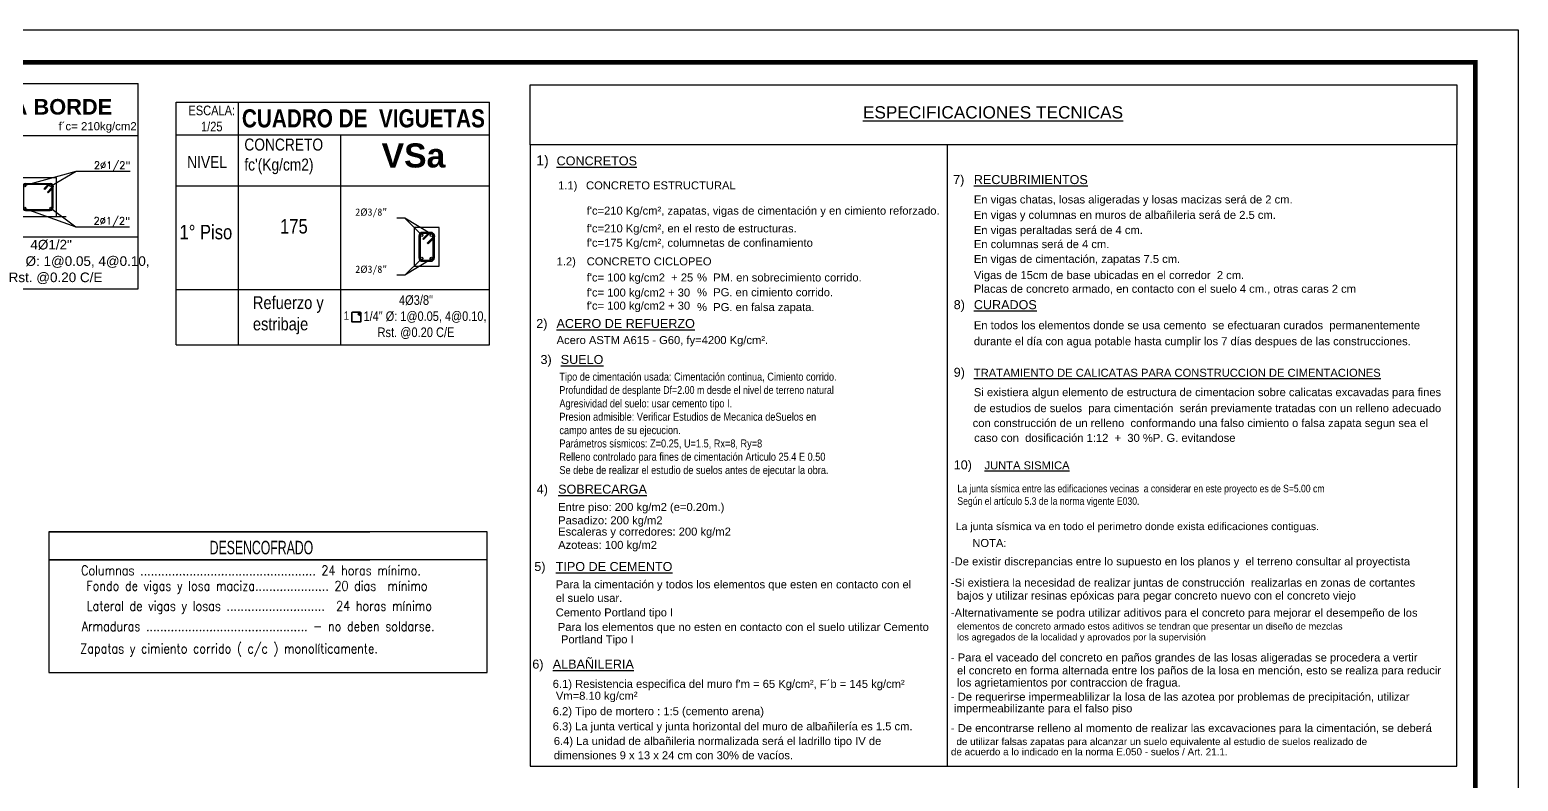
# Model space of a CAD drawing. Header units: millimetres. Extents: x 0 to 86.9, y -0.5 to 29.7.
# Drawn here: x 26.57 to 42, y 21.91 to 29.7 of the extents above; entities that cross this region are included whole.
import ezdxf
from ezdxf.enums import TextEntityAlignment as Align

# ---------------------------------------------------------------- set-up
doc = ezdxf.new("R2010")
doc.units = ezdxf.units.MM
for name, color, linetype in [('.D1 cotas', 1, 'Continuous'), ('.D1 Texto', 7, 'Continuous'), ('.N1 Acero Estribo', 254, 'Continuous'), ('.N1 Acero Long02 0.3mm', 1, 'Continuous'), ('.N1 Cimiento Corrido', 253, 'Continuous'), ('.N1 Cuadros', 253, 'Continuous'), ('.N2 Viga Detalle', 6, 'Continuous'), ('CEM_02', 2, 'Continuous'), ('CEM_TEXTOS 1', 3, 'Continuous'), ('CEM_TEXTOS 3', 6, 'Continuous'), ('MEMBR', 250, 'Continuous')]:
    doc.layers.add(name, color=color, linetype=linetype)
doc.styles.add('Anot 1.5mm simplex', font='simplex')
doc.styles.add('Anot 2mm', font='arial', dxfattribs={"width": 0.82})
doc.styles.add('Anot 3mm', font='arial', dxfattribs={"width": 0.82})
doc.styles.add('Anot 5mm', font='arialbd')
doc.styles.add('arialblak', font='arialblak')
doc.styles.add('BIL', font='arial', dxfattribs={"width": 0.82})
doc.styles.add('LETRAS', font='arial')
doc.styles.add('llamada 50', font='romans', dxfattribs={"width": 0.85})
doc.styles.get("Standard").update_dxf_attribs({"font": 'SimKai'})

# ---------------------------------------------------------------- blocks, each defined once
blk = doc.blocks.new('PLT_ET')
for p, q in [((2922.446, 1599.947), (2922.446, 1600.569)), ((2922.446, 1600.569), (2932.055, 1600.569)), ((2932.055, 1600.569), (2932.055, 1599.947))]:
    blk.add_line(p, q)
for points in [[(2922.446, 1593.504), (2932.055, 1593.504), (2932.055, 1599.947), (2922.446, 1599.947)], [(2926.769, 1593.504), (2932.055, 1593.504), (2932.055, 1599.947), (2926.769, 1599.947)]]:
    blk.add_lwpolyline(points, close=True)
at = {"style": 'arialblak'}
blk.add_text('%%UESPECIFICACIONES TECNICAS', height=0.12771, dxfattribs=at).set_placement((2927.245, 1600.285), align=Align.MIDDLE_CENTER)
for s, height, style, p in [('1) ', 0.1037, 'arialblak', (2922.51, 1599.735)), ('%%UCONCRETOS', 0.09334, 'arialblak', (2922.721, 1599.735)), ('1.1) ', 0.083, 'arialblak', (2922.736, 1599.486)), ('CONCRETO ESTRUCTURAL', 0.08297, 'arialblak', (2923.026, 1599.486)), ('7) ', 0.0933, 'arialblak', (2926.832, 1599.541)), ('%%URECUBRIMIENTOS', 0.09334, 'arialblak', (2927.047, 1599.541)), ('En vigas chatas, losas aligeradas y losas macizas será de 2 cm.', 0.08297, 'BIL', (2927.047, 1599.34)), ("f'c=210 Kg/cm², zapatas, vigas de cimentación y en cimiento reforzado.", 0.08297, 'BIL', (2923.033, 1599.224)), ('En vigas y columnas en muros de albañileria será de 2.5 cm.', 0.08297, 'BIL', (2927.047, 1599.18)), ("f'c=210 Kg/cm², en el resto de estructuras.", 0.08297, 'BIL', (2923.033, 1599.04)), ('En vigas peraltadas será de 4 cm.', 0.08297, 'BIL', (2927.047, 1599.023)), ("f'c=175 Kg/cm², columnetas de confinamiento", 0.08297, 'BIL', (2923.033, 1598.891)), ('En columnas será de 4 cm.', 0.08297, 'BIL', (2927.047, 1598.877)), ('1.2) ', 0.083, 'arialblak', (2922.721, 1598.698)), ('CONCRETO CICLOPEO', 0.08297, 'arialblak', (2923.033, 1598.698)), ('En vigas de cimentación, zapatas 7.5 cm.', 0.08297, 'BIL', (2927.047, 1598.723)), ("f'c= 100 kg/cm2  + 25 ", 0.08297, 'BIL', (2923.033, 1598.531)), ('%  PM. en sobrecimiento corrido.', 0.08297, 'BIL', (2924.177, 1598.531)), ('Vigas de 15cm de base ubicadas en el corredor  2 cm.', 0.08297, 'BIL', (2927.047, 1598.556)), ("f'c= 100 kg/cm2 + 30 ", 0.08297, 'BIL', (2923.033, 1598.375)), ('%  PG. en cimiento corrido.', 0.08297, 'BIL', (2924.177, 1598.378)), ('Placas de concreto armado, en contacto con el suelo 4 cm., otras caras 2 cm', 0.08297, 'BIL', (2927.047, 1598.414)), ("f'c= 100 kg/cm2 + 30 ", 0.08297, 'BIL', (2923.033, 1598.239)), ('%  PG. en falsa zapata.', 0.08297, 'BIL', (2924.177, 1598.224)), ('8) ', 0.0933, 'arialblak', (2926.838, 1598.244)), ('%%UCURADOS', 0.0933, 'arialblak', (2927.047, 1598.244)), ('2) ', 0.0933, 'arialblak', (2922.51, 1598.049)), ('%%UACERO DE REFUERZO', 0.09334, 'arialblak', (2922.72, 1598.049)), ('En todos los elementos donde se usa cemento  se efectuaran curados  permanentemente               ', 0.08297, 'BIL', (2927.047, 1598.036)), ('Acero ASTM A615 - G60, fy=4200 Kg/cm².', 0.08297, 'BIL', (2922.721, 1597.882)), ('durante el día con agua potable hasta cumplir los 7 días despues de las construcciones.', 0.08297, 'BIL', (2927.047, 1597.87)), ('3)', 0.0933, 'arialblak', (2922.554, 1597.675)), ('%%USUELO', 0.0933, 'arialblak', (2922.764, 1597.676)), ('9) ', 0.0933, 'arialblak', (2926.838, 1597.543)), ('%%UTRATAMIENTO DE CALICATAS PARA CONSTRUCCION DE CIMENTACIONES', 0.08297, 'arialblak', (2927.047, 1597.543)), ('Si existiera algun elemento de estructura de cimentacion sobre calicatas excavadas para fines ', 0.08297, 'BIL', (2927.047, 1597.342)), ('de estudios de suelos  para cimentación  serán previamente tratadas con un relleno adecuado', 0.08297, 'BIL', (2927.047, 1597.176)), (' con construcción de un relleno  conformando una falso cimiento o falsa zapata segun sea el ', 0.08297, 'BIL', (2927.002, 1597.022)), ('caso con  dosificación 1:12  +  30 %P. G. evitandose ', 0.08297, 'BIL', (2927.05, 1596.868)), ('10) ', 0.0933, 'arialblak', (2926.838, 1596.583)), ('%%UJUNTA SISMICA', 0.08297, 'arialblak', (2927.157, 1596.583)), ('4) ', 0.0933, 'arialblak', (2922.515, 1596.331)), ('%%USOBRECARGA', 0.09334, 'arialblak', (2922.737, 1596.331)), ('Entre piso: 200 kg/m2 (e=0.20m.)', 0.08297, 'BIL', (2922.737, 1596.151)), ('Pasadizo: 200 kg/m2 ', 0.08297, 'BIL', (2922.737, 1596.013)), ('Escaleras y corredores: 200 kg/m2 ', 0.08297, 'BIL', (2922.737, 1595.896)), ('La junta sísmica va en todo el perimetro donde exista edificaciones contiguas.', 0.07799, 'BIL', (2926.859, 1595.953)), ('Azoteas: 100 kg/m2 ', 0.08297, 'BIL', (2922.737, 1595.758)), ('NOTA:', 0.083, 'arialblak', (2927.031, 1595.778)), ('-De existir discrepancias entre lo supuesto en los planos y  el terreno consultar al proyectista', 0.08297, 'BIL', (2926.809, 1595.587)), ('5) ', 0.0933, 'arialblak', (2922.49, 1595.529)), ('%%UTIPO DE CEMENTO', 0.09334, 'arialblak', (2922.712, 1595.529)), ('Para la cimentación y todos los elementos que esten en contacto con el ', 0.08297, 'BIL', (2922.712, 1595.349)), ('-Si existiera la necesidad de realizar juntas de construcción  realizarlas en zonas de cortantes', 0.08297, 'BIL', (2926.809, 1595.367)), ('bajos y utilizar resinas epóxicas para pegar concreto nuevo con el concreto viejo', 0.08297, 'BIL', (2926.872, 1595.233)), ('el suelo usar.', 0.08297, 'BIL', (2922.712, 1595.208)), ('Cemento Portland tipo I', 0.08297, 'BIL', (2922.712, 1595.058)), ('-Alternativamente se podra utilizar aditivos para el concreto para mejorar el desempeño de los ', 0.08297, 'BIL', (2926.809, 1595.055)), ('Para los elementos que no esten en contacto con el suelo utilizar Cemento', 0.08297, 'BIL', (2922.734, 1594.907)), (' Portland Tipo I', 0.08297, 'BIL', (2922.734, 1594.779)), ('elementos de concreto armado estos aditivos se tendran que presentar un diseño de mezclas ', 0.06892, 'BIL', (2926.872, 1594.922)), ('los agregados de la localidad y aprovados por la supervisión', 0.06892, 'BIL', (2926.872, 1594.809)), ('6) ', 0.0933, 'arialblak', (2922.469, 1594.517)), ('%%UALBAÑILERIA', 0.09334, 'arialblak', (2922.681, 1594.517)), ('- Para el vaceado del concreto en paños grandes de las losas aligeradas se procedera a vertir ', 0.08297, 'BIL', (2926.809, 1594.591)), ("6.1) Resistencia especifica del muro f'm = 65 Kg/cm², F´b = 145 kg/cm² ", 0.08297, 'BIL', (2922.681, 1594.317)), ('el concreto en forma alternada entre los paños de la losa en mención, esto se realiza para reducir ', 0.08297, 'BIL', (2926.872, 1594.457)), ('los agrietamientos por contraccion de fragua.', 0.08297, 'BIL', (2926.872, 1594.331)), (' Vm=8.10 kg/cm²', 0.08297, 'BIL', (2922.681, 1594.194)), ('- De requerirse impermeablilizar la losa de las azotea por problemas de precipitación, utilizar', 0.08297, 'BIL', (2926.809, 1594.184)), ('6.2) Tipo de mortero : 1:5 (cemento arena)', 0.08297, 'BIL', (2922.681, 1594.034)), (' impermeabilizante para el falso piso', 0.08297, 'BIL', (2926.809, 1594.064)), ('6.3) La junta vertical y junta horizontal del muro de albañilería es 1.5 cm.', 0.08297, 'BIL', (2922.681, 1593.877)), ('- De encontrarse relleno al momento de realizar las excavaciones para la cimentación, se deberá ', 0.08297, 'BIL', (2926.809, 1593.859)), ('6.4) La unidad de albañileria normalizada será el ladrillo tipo IV de ', 0.08297, 'BIL', (2922.692, 1593.725)), ('  de utilizar falsas zapatas para alcanzar un suelo equivalente al estudio de suelos realizado de ', 0.07331, 'BIL', (2926.809, 1593.724)), ('dimensiones 9 x 13 x 24 cm con 30%%% de vacíos.', 0.08297, 'BIL', (2922.692, 1593.577)), ('de acuerdo a lo indicado en la norma E.050 - suelos / Art. 21.1.', 0.07331, 'BIL', (2926.809, 1593.618))]:
    blk.add_text(s, height=height, dxfattribs=dict(style=style)).set_placement(p)
at = {"attachment_point": 1, "style": 'BIL'}
for s, insert, char_height in [('Tipo de cimentación usada: Cimentación continua, Cimiento corrido.', (2922.75, 1597.585), 0.08297), ('Profundidad de desplante Df=2.00 m desde el nivel de terreno natural', (2922.75, 1597.446), 0.08043), ('Agresividad del suelo: usar cemento tipo I.', (2922.75, 1597.308), 0.08297), ('Presion admisible: Verificar Estudios de Mecanica deSuelos en', (2922.75, 1597.17), 0.08297), ('campo antes de su ejecucion.', (2922.75, 1597.031), 0.08297), ('Parámetros sísmicos: Z=0.25, U=1.5, Rx=8, Ry=8', (2922.75, 1596.893), 0.08297), ('Relleno controlado para fines de cimentación Articulo 25.4 E 0.50', (2922.75, 1596.755), 0.08297), ('Se debe de realizar el estudio de suelos antes de ejecutar la obra.', (2922.75, 1596.617), 0.08297)]:
    blk.add_mtext(s, dxfattribs=dict(at, insert=insert, char_height=char_height))
at = {"insert": (2926.876, 1596.423), "char_height": 0.07799, "width": 4.4459, "attachment_point": 1, "style": 'BIL'}
blk.add_mtext('La junta sísmica entre las edificaciones vecinas  a considerar en este proyecto es de S=5.00 cm{\\C2;\\P}Según el artículo 5.3 de la norma vigente E030.', dxfattribs=at)
blk = doc.blocks.new('PLT_DZDS')
at = {"layer": '.D1 cotas'}
for p, q in [((2011.5032, 498.8849, 6905.0562), (2011.5446, 498.8849, 6905.0562)), ((2011.5012, 498.5964, 6905.0562), (2011.5427, 498.5964, 6905.0562))]:
    blk.add_line(p, q, dxfattribs=at)
for points in [[(2011.2382, 498.8137), (2011.5032, 498.8849)], [(2011.3728, 498.8096), (2011.5032, 498.8849)], [(2011.5446, 498.8849), (2011.7821, 498.8849)], [(2011.2374, 498.6913), (2011.5012, 498.5964)], [(2011.3717, 498.6929), (2011.5012, 498.5964)], [(2011.5427, 498.5964), (2011.7802, 498.5964)]]:
    blk.add_lwpolyline(points, dxfattribs=at)
at = {"layer": '.N1 Acero Estribo'}
for p, q in [((2011.2252, 498.8056), (2011.2252, 498.6971)), ((2011.2302, 498.8056), (2011.2302, 498.6971)), ((2011.2404, 498.8208), (2011.3687, 498.8208)), ((2011.3687, 498.8157), (2011.2404, 498.8157)), ((2011.3789, 498.6971), (2011.3789, 498.8056)), ((2011.384, 498.6971), (2011.384, 498.8056)), ((2011.2404, 498.687), (2011.3687, 498.687)), ((2011.2404, 498.6819), (2011.3687, 498.6819)), ((2011.0641, 498.443), (2011.023, 498.443)), ((2011.0641, 498.4415), (2011.023, 498.4415)), ((2011.0521, 498.4329), (2011.061, 498.4417)), ((2011.0186, 498.4386), (2011.0186, 498.3975)), ((2011.0201, 498.4386), (2011.0201, 498.3975)), ((2011.023, 498.3945), (2011.0641, 498.3945)), ((2011.023, 498.393), (2011.0641, 498.393)), ((2011.0532, 498.4318), (2011.0521, 498.4329)), ((2011.062, 498.4407), (2011.0532, 498.4318)), ((2011.0574, 498.4276), (2011.0662, 498.4365)), ((2011.0584, 498.4266), (2011.0574, 498.4276)), ((2011.0673, 498.4354), (2011.0584, 498.4266)), ((2011.0671, 498.3975), (2011.0671, 498.4386)), ((2011.0686, 498.3975), (2011.0686, 498.4386))]:
    blk.add_line(p, q, dxfattribs=at)
blk.add_lwpolyline([(2011.3543, 498.7768), (2011.3759, 498.7984, 1), (2011.3615, 498.8128), (2011.34, 498.7912), (2011.3364, 498.7948), (2011.3579, 498.8164, -1), (2011.3795, 498.7948), (2011.3579, 498.7732), (2011.3546, 498.7771)], format="xyb", dxfattribs=at)
for centre, radius, start, end in [((2011.2404, 498.8056), 0.0152, 90, 180), ((2011.2404, 498.8056), 0.0102, 90, 180), ((2011.3687, 498.8056), 0.0152, 0, 90), ((2011.3687, 498.8056), 0.0102, 0, 90), ((2011.2404, 498.6971), 0.0152, 180, 270), ((2011.2404, 498.6971), 0.0102, 180, 270), ((2011.3687, 498.6971), 0.0102, 270, 0), ((2011.3687, 498.6971), 0.0152, 270, 0), ((2011.023, 498.4386), 0.00445, 90, 180), ((2011.023, 498.4386), 0.00297, 90, 180), ((2011.0641, 498.4386), 0.00445, 315, 135), ((2011.0641, 498.4386), 0.00297, 315, 135), ((2011.0641, 498.4386), 0.00445, 360, 90), ((2011.0641, 498.4386), 0.00297, 0, 90), ((2011.023, 498.3975), 0.00445, 180, 270), ((2011.023, 498.3975), 0.00297, 180, 270), ((2011.0641, 498.3975), 0.00297, 270, 0), ((2011.0641, 498.3975), 0.00445, 270, 0)]:
    blk.add_arc(centre, radius, start, end, dxfattribs=at)
at = {"layer": '.N1 Acero Long02 0.3mm'}
for centre in [(2011.2368, 498.8092), (2011.3723, 498.8092), (2011.2368, 498.6935), (2011.3723, 498.6935)]:
    blk.add_circle(centre, 0.00504, dxfattribs=at)
at = {"layer": '.N1 Cuadros'}
for p, q in [((2010.9362, 499.3399), (2011.8244, 499.3399)), ((2010.9362, 498.2748), (2010.9362, 499.3399)), ((2011.8244, 498.2748), (2011.8244, 499.3399)), ((2010.9362, 499.0711), (2011.8244, 499.0711)), ((2010.9362, 498.545), (2011.8244, 498.545)), ((2010.9362, 498.2748), (2011.8244, 498.2748))]:
    blk.add_line(p, q, dxfattribs=at)
at = {"layer": '.N2 Viga Detalle'}
for p, q in [((2011.4005, 498.8505), (2011.2005, 498.8505)), ((2011.2005, 498.8505), (2011.2005, 498.6505)), ((2011.4005, 498.6505), (2011.4005, 498.8505)), ((2011.2005, 498.6505), (2011.4505, 498.6505))]:
    blk.add_line(p, q, dxfattribs=at)
at = {"layer": '.D1 cotas', "color": 7, "char_height": 0.0375, "attachment_point": 1, "style": 'Anot 1.5mm simplex'}
for s, insert, width in [('\\A1;2Ø1/2"', (2011.5946, 498.9349, 6905.0562), 0.465592), ('2Ø1/2" ', (2011.5927, 498.6464, 6905.0562), 0.423062)]:
    blk.add_mtext(s, dxfattribs=dict(at, insert=insert, width=width))
at = {"layer": '.D1 Texto'}
for s, height, style, p in [('VIGA BORDE', 0.08087, 'Anot 5mm', (2010.9742, 499.1787)), ('f´c= 210kg/cm2', 0.04224, 'Anot 2mm', (2011.4116, 499.0974)), ('4Ø1/2"', 0.05, 'Anot 2mm', (2011.2656, 498.4794)), ('1    3/8" Ø: 1@0.05, 4@0.10,', 0.05, 'Anot 2mm', (2010.983, 498.3942)), ('Rst. @0.20 C/E', 0.05, 'Anot 2mm', (2011.1528, 498.31))]:
    blk.add_text(s, height=height, dxfattribs=dict(at, style=style)).set_placement(p)
blk = doc.blocks.new('PLT_TRE')
at = {"layer": 'CEM_02'}
for points in [[(3414.817, 1573.957), (3414.817, 1572.497), (3419.362, 1572.497), (3419.362, 1573.957), (3414.817, 1573.957), (3418.148, 1573.957)], [(3419.362, 1573.667), (3414.817, 1573.667), (3418.148, 1573.667)]]:
    blk.add_lwpolyline(points, dxfattribs=at)
at = {"layer": 'CEM_TEXTOS 1', "color": 7, "style": 'LETRAS', "width": 0.65}
blk.add_text('DESENCOFRADO', height=0.14, dxfattribs=at).set_placement((3416.486, 1573.724))
at = {"layer": 'CEM_TEXTOS 3', "color": 7, "style": 'llamada 50', "width": 0.85}
for s, p in [('Columnas .................................................. 24 horas mínimo.', (3416.914, 1573.557)), ('Fondo de vigas y losa maciza..................... 20 dias  mínimo', (3416.976, 1573.397)), ('Lateral de vigas y losas ............................  24 horas mínimo', (3417.001, 1573.189)), ('Armaduras .............................................. - no deben soldarse.', (3416.988, 1572.978)), ('Zapatas y cimiento corrido ( c/c ) monolíticamente.', (3416.687, 1572.747))]:
    blk.add_text(s, height=0.1, dxfattribs=at).set_placement(p, align=Align.MIDDLE_CENTER)
blk = doc.blocks.new('PLT_U161')
at = {"layer": '.N1 Acero Estribo'}
for p, q in [((0.025, -0.0442), (0.025, -0.1558)), ((0.0314, -0.0442), (0.0314, -0.1558)), ((0.0858, -0.025), (0.0442, -0.025)), ((0.0858, -0.0314), (0.0442, -0.0314)), ((0.0986, -0.1558), (0.0986, -0.0442)), ((0.105, -0.1558), (0.105, -0.0442)), ((0.0442, -0.1686), (0.0858, -0.1686)), ((0.0442, -0.175), (0.0858, -0.175))]:
    blk.add_line(p, q, dxfattribs=at)
blk.add_lwpolyline([(0.0677, -0.0804), (0.0949, -0.0533, 1), (0.0767, -0.0351), (0.0496, -0.0623), (0.0451, -0.0578), (0.0722, -0.0306, -1), (0.0994, -0.0578), (0.0722, -0.0849), (0.068, -0.0801)], format="xyb", dxfattribs=at)
for centre, radius, start, end in [((0.0442, -0.0442), 0.0192, 90, 180), ((0.0442, -0.0442), 0.0128, 90, 180), ((0.0858, -0.0442), 0.0192, 0, 90), ((0.0858, -0.0442), 0.0128, 0, 90), ((0.0442, -0.1558), 0.0192, 180, 270), ((0.0442, -0.1558), 0.0128, 180, 270), ((0.0858, -0.1558), 0.0128, 270, 0), ((0.0858, -0.1558), 0.0192, 270, 360)]:
    blk.add_arc(centre, radius, start, end, dxfattribs=at)
at = {"layer": '.N1 Acero Long02 0.3mm'}
for centre in [(0.0396, -0.0396), (0.0904, -0.0396), (0.0396, -0.1604), (0.0904, -0.1604)]:
    blk.add_circle(centre, 0.00635, dxfattribs=at)
blk = doc.blocks.new('PLT_CUADRO DE VIGUETAS')
at = {"layer": '.D1 cotas'}
for p, q in [((298.1974, 175.7787), (298.156, 175.7787)), ((298.1974, 175.4822), (298.156, 175.4822))]:
    blk.add_line(p, q, dxfattribs=at)
for points in [[(298.3366, 175.6928), (298.1974, 175.7787)], [(298.2838, 175.6927), (298.1974, 175.7787)], [(298.2838, 175.5681), (298.1974, 175.4822)], [(298.3366, 175.568), (298.1974, 175.4822)]]:
    blk.add_lwpolyline(points, dxfattribs=at)
at = {"layer": '.N1 Acero Estribo'}
for points in [[(297.9252, 175.2403), (297.9663, 175.2403, 0.414214), (297.9708, 175.2447), (297.9708, 175.2858, 0.414214), (297.9663, 175.2903), (297.9252, 175.2903, 0.414214), (297.9208, 175.2858), (297.9208, 175.2447, 0.414214)], [(297.9252, 175.2418), (297.9663, 175.2418, 0.414214), (297.9693, 175.2447), (297.9693, 175.2858, 0.414214), (297.9663, 175.2888), (297.9252, 175.2888, 0.414214), (297.9222, 175.2858), (297.9222, 175.2447, 0.414214)], [(297.9596, 175.2749), (297.9684, 175.2837, 1), (297.9642, 175.2879), (297.9554, 175.2791), (297.9543, 175.2801), (297.9632, 175.289, -1), (297.9695, 175.2827), (297.9606, 175.2738)]]:
    blk.add_lwpolyline(points, format="xyb", close=True, dxfattribs=at)
at = {"layer": '.N1 Cuadros'}
for p, q in [((297.0118, 175.1223), (297.0118, 176.3801)), ((297.0118, 176.3801), (298.6355, 176.3801)), ((297.3355, 175.1223), (297.3355, 176.3801)), ((298.6355, 175.1223), (298.6355, 176.3801)), ((297.0118, 176.2098), (298.6355, 176.2098)), ((297.8659, 175.1223), (297.8659, 176.2098)), ((297.0118, 175.9456), (298.6355, 175.9456)), ((297.0118, 175.4085), (298.6355, 175.4085)), ((297.0118, 175.1223), (298.6355, 175.1223))]:
    blk.add_line(p, q, dxfattribs=at)
at = {"layer": '.N2 Viga Detalle'}
blk.add_lwpolyline([(298.2452, 175.5296), (298.3752, 175.5296), (298.3752, 175.7296), (298.2452, 175.7296)], close=True, dxfattribs=at)
at = {"layer": '.D1 cotas'}
blk.add_blockref('PLT_U161', (298.2452, 175.7296), dxfattribs=at)
at = {"layer": '.D1 cotas', "char_height": 0.0375, "width": 0.423062, "attachment_point": 3}
for insert in [(298.106, 175.8287), (298.106, 175.5322)]:
    blk.add_mtext('2Ø3/8" ', dxfattribs=dict(at, insert=insert))
at = {"layer": '.D1 Texto', "style": 'Anot 2mm'}
for s, insert, char_height, attachment_point in [('ESCALA:', (297.1964, 176.3619), 0.05, 2), ('1/25', (297.1964, 176.2785), 0.05, 2), ('4Ø3/8"', (298.255, 175.3785), 0.05, 2), ('1', (297.9084, 175.2951), 0.0438, 3), ('1/4" Ø: 1@0.05, 4@0.10,', (297.9832, 175.2951), 0.049573, 1), ('Rst. @0.20 C/E', (298.255, 175.2118), 0.05, 2)]:
    blk.add_mtext(s, dxfattribs=dict(at, insert=insert, char_height=char_height, attachment_point=attachment_point))
at = {"layer": '.D1 Texto', "attachment_point": 1}
for s, insert, char_height, width, style in [('{\\fArial|b1|i0|c0|p34;\\W0.82;CUADRO DE  VIGUETAS}', (297.3527, 176.3427), 0.093809, 2.299517, 'Anot 5mm'), ("CONCRETO fc'(Kg/cm2)", (297.3653, 176.191), 0.062294, 0.532352, 'Anot 3mm'), ('VSa', (298.0769, 176.1659), 0.125, 0.438665, 'Anot 5mm'), ('NIVEL', (297.069, 176.1001), 0.06229, 0.245805, 'Anot 3mm'), ('175', (297.5505, 175.7736), 0.075, 0.139853, 'Anot 3mm'), ('1° Piso', (297.0294, 175.7435, -6905.0562), 0.075, 0.306182, 'Anot 3mm'), ('Refuerzo y estribaje', (297.4096, 175.3734), 0.06627, 0.404762, 'Anot 3mm')]:
    blk.add_mtext(s, dxfattribs=dict(at, insert=insert, char_height=char_height, width=width, style=style))

msp = doc.modelspace()

# ---------------------------------------------------------------- linework, layer by layer
at = {"color": 6}
msp.add_lwpolyline([(-0.002, 29.7), (41.998, 29.7), (41.998, 0), (-0.002, 0)], close=True, dxfattribs=at)
at = {"layer": 'MEMBR', "color": 7, "ltscale": 0.025, "const_width": 0.0499}
msp.add_lwpolyline([(0.552, 29.363), (41.552, 29.363), (41.552, 0.663), (0.552, 0.663)], close=True, dxfattribs=at)

# ---------------------------------------------------------------- block references
at = {"layer": '.D1 Texto'}
msp.add_blockref('PLT_ET', (-2890.693, -1571.441), dxfattribs=at)
at = {"layer": '.N1 Cimiento Corrido', "xscale": 2, "yscale": 2, "zscale": 2}
msp.add_blockref('PLT_CUADRO DE VIGUETAS', (-565.94, -323.81, -13810.112), dxfattribs=at)
at = {"color": 4, "xscale": 2, "yscale": 2, "zscale": 2}
msp.add_blockref('PLT_DZDS', (-3995.959, -969.537, -13810.112), dxfattribs=at)
msp.add_blockref('PLT_TRE', (-3388.055, -1549.463))

doc.saveas('drawing.dxf')
